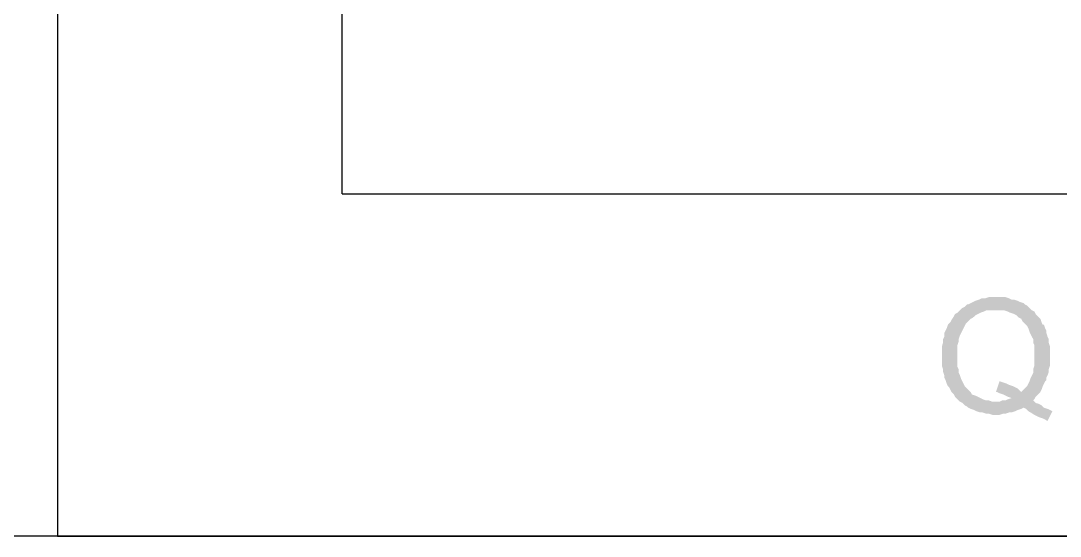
# Model space of a CAD drawing. Header units: millimetres. Extents: x -35.3 to 0.3, y 0.4 to 20.6.
# Drawn here: x -7.641 to -6.92, y 0.384 to 0.742 of the extents above; entities that cross this region are included whole.
import ezdxf

# ---------------------------------------------------------------- set-up
doc = ezdxf.new("R2010")
doc.units = ezdxf.units.MM
doc.linetypes.add('PDF_IMPORT', pattern=[1, 0.8, -0.2])
doc.layers.add('PDF _Geometria', color=7, linetype='Continuous')
doc.layers.add('PDF _Riempimenti solidi', color=7, linetype='Continuous')

msp = doc.modelspace()

# ---------------------------------------------------------------- hatches: boundary and pattern name
at = {"layer": 'PDF _Riempimenti solidi', "transparency": 33554559}
for points in [[(-6.96433, 0.55017), (-6.96933, 0.55017), (-6.97183, 0.54934), (-6.97433, 0.54934), (-6.976, 0.54851), (-6.9785, 0.54767), (-6.98017, 0.54684), (-6.98183, 0.54601), (-6.9835, 0.54517), (-6.98433, 0.54517), (-6.986, 0.54351), (-6.98767, 0.54267), (-6.96433, 0.54101), (-6.9585, 0.54101), (-6.956, 0.54017), (-6.95433, 0.53934), (-6.95183, 0.53851), (-6.95017, 0.53767), (-6.9485, 0.53601), (-6.94683, 0.53517), (-6.946, 0.53351), (-6.94267, 0.53017), (-6.94183, 0.52851), (-6.941, 0.52601), (-6.94017, 0.52434), (-6.9385, 0.52101), (-6.9385, 0.51851), (-6.93767, 0.51684), (-6.93767, 0.50267), (-6.9385, 0.50017), (-6.9385, 0.49767), (-6.94017, 0.49434), (-6.941, 0.49184), (-6.94183, 0.49017), (-6.94267, 0.48851), (-6.94433, 0.48684), (-6.94517, 0.48601), (-6.94683, 0.48434), (-6.9335, 0.48434), (-6.93267, 0.48601), (-6.93183, 0.48851), (-6.93017, 0.49184), (-6.92933, 0.49267), (-6.92933, 0.49434), (-6.9285, 0.49601), (-6.92767, 0.49851), (-6.92767, 0.50017), (-6.92683, 0.50267), (-6.92683, 0.51601), (-6.92767, 0.51851), (-6.92767, 0.52101), (-6.9285, 0.52267), (-6.92933, 0.52517), (-6.92933, 0.52684), (-6.93017, 0.52851), (-6.931, 0.53101), (-6.93183, 0.53101), (-6.93267, 0.53267), (-6.9335, 0.53517), (-6.93517, 0.53684), (-6.93683, 0.53851), (-6.93767, 0.54017), (-6.93933, 0.54101), (-6.94267, 0.54434), (-6.94433, 0.54517), (-6.94517, 0.54601), (-6.94767, 0.54684), (-6.94933, 0.54767), (-6.95183, 0.54851), (-6.9535, 0.54851), (-6.95517, 0.54934), (-6.95767, 0.55017), (-6.96183, 0.55017)], [(-6.98767, 0.54267), (-6.991, 0.53934), (-6.99267, 0.53851), (-6.9935, 0.53684), (-6.99517, 0.53434), (-6.996, 0.53267), (-6.99767, 0.53101), (-6.9985, 0.52851), (-6.99933, 0.52684), (-7.00017, 0.52517), (-7.00017, 0.52267), (-7.001, 0.52101), (-7.001, 0.51851), (-7.00183, 0.51601), (-7.00183, 0.50267), (-7.001, 0.50017), (-7.001, 0.49851), (-7.00017, 0.49601), (-7.00017, 0.49434), (-6.99933, 0.49267), (-6.9985, 0.49017), (-6.99767, 0.48851), (-6.99683, 0.48767), (-6.996, 0.48601), (-6.99517, 0.48434), (-6.9935, 0.48267), (-6.99267, 0.48101), (-6.991, 0.47934), (-6.98933, 0.47767), (-6.98767, 0.47684), (-6.986, 0.47517), (-6.98433, 0.47434), (-6.9835, 0.47351), (-6.98183, 0.47267), (-6.97933, 0.47184), (-6.97767, 0.47101), (-6.97517, 0.47017), (-6.9735, 0.47017), (-6.971, 0.46934), (-6.96933, 0.46934), (-6.96683, 0.46851), (-6.96183, 0.46851), (-6.95933, 0.46934), (-6.95767, 0.46934), (-6.95517, 0.47017), (-6.9535, 0.47017), (-6.951, 0.47101), (-6.94933, 0.47184), (-6.94683, 0.47267), (-6.94517, 0.47351), (-6.931, 0.47351), (-6.93267, 0.47517), (-6.93433, 0.47601), (-6.93683, 0.47684), (-6.96433, 0.47767), (-6.96683, 0.47767), (-6.96933, 0.47851), (-6.971, 0.47851), (-6.9735, 0.47934), (-6.9785, 0.48184), (-6.981, 0.48267), (-6.98183, 0.48434), (-6.9835, 0.48601), (-6.986, 0.48851), (-6.98683, 0.49017), (-6.98767, 0.49184), (-6.9885, 0.49351), (-6.98933, 0.49601), (-6.99017, 0.49767), (-6.99017, 0.50017), (-6.991, 0.50184), (-6.991, 0.51684), (-6.99017, 0.51934), (-6.99017, 0.52101), (-6.98933, 0.52351), (-6.9885, 0.52517), (-6.98767, 0.52684), (-6.98683, 0.52851), (-6.986, 0.53017), (-6.98517, 0.53184), (-6.98183, 0.53517), (-6.98017, 0.53601), (-6.9785, 0.53767), (-6.97683, 0.53851), (-6.97517, 0.53934), (-6.97267, 0.54017), (-6.971, 0.54101), (-6.96433, 0.54101)], [(-6.96183, 0.49184), (-6.96433, 0.48434), (-6.9635, 0.48434), (-6.96183, 0.48351), (-6.95933, 0.48267), (-6.956, 0.48101), (-6.9535, 0.48017), (-6.956, 0.47934), (-6.95767, 0.47851), (-6.96017, 0.47851), (-6.96183, 0.47767), (-6.96433, 0.47767), (-6.93683, 0.47684), (-6.9385, 0.47851), (-6.93767, 0.47934), (-6.93683, 0.48101), (-6.93517, 0.48267), (-6.9335, 0.48434), (-6.94683, 0.48434), (-6.94767, 0.48517), (-6.94933, 0.48684), (-6.95267, 0.48851), (-6.95517, 0.48934), (-6.95683, 0.49017), (-6.95933, 0.49101)], [(-6.931, 0.47351), (-6.94517, 0.47351), (-6.9435, 0.47267), (-6.94183, 0.47101), (-6.94017, 0.47017), (-6.93767, 0.46851), (-6.936, 0.46767), (-6.93433, 0.46684), (-6.93183, 0.46601), (-6.9285, 0.46434), (-6.92517, 0.47101), (-6.92683, 0.47184), (-6.9285, 0.47267)]]:
    msp.add_hatch(color=256, dxfattribs=at).paths.add_polyline_path(points)

# ---------------------------------------------------------------- linework, layer by layer
at = {"layer": 'PDF _Geometria', "lineweight": 25}
for points in [[(-35.34517, 0.38434), (-35.34517, 19.66184), (0.259, 19.66184), (0.259, 0.38434)], [(0.259, 11.47267), (-7.61517, 11.47267), (-7.61517, 0.38434), (0.259, 0.38434)]]:
    msp.add_lwpolyline(points, close=True, dxfattribs=at)
at = {"layer": 'PDF _Geometria', "linetype": 'PDF_IMPORT', "lineweight": 25, "ltscale": 3.1575}
msp.add_lwpolyline([(-7.41767, 0.62184), (-7.41767, 8.35767)], dxfattribs=at)
at = {"layer": 'PDF _Geometria', "lineweight": 25}
msp.add_lwpolyline([(-7.41767, 0.62184), (0.0615, 0.62184)], dxfattribs=at)

doc.saveas('drawing.dxf')
